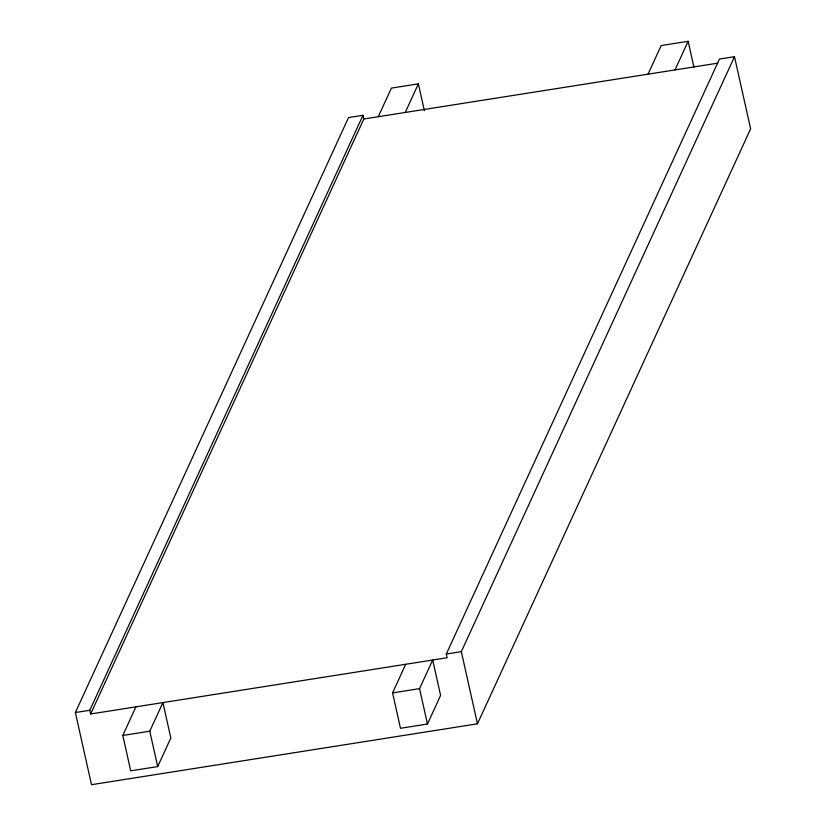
<?xml version="1.0" encoding="UTF-8"?>
<svg xmlns="http://www.w3.org/2000/svg" width="826" height="826" viewBox="0 0 826 826"><rect width="100%" height="100%" fill="white"/><g stroke="black" fill="none" stroke-linecap="round" stroke-linejoin="round"><path stroke-width="1.24" d="M75.373 712.539L348.531 117.56L362.975 115.279L363.812 118.996L90.653 713.984L447.145 657.744L446.308 654.027L719.467 59.049L734.5 56.674L750.627 128.835L477.469 723.813L91.5 784.7L75.373 712.539L89.817 710.257L362.975 115.279M378.267 116.724L391.4 88.114L418.379 83.849L424.378 110.694M405.236 112.47L418.379 83.849M157.694 766.58L149.774 731.196L162.918 702.585L170.827 737.969L157.694 766.58L130.714 770.834L122.806 735.45L135.939 706.839M648.038 74.164L661.172 45.554L688.151 41.3L693.881 66.927M675.018 69.911L688.151 41.3M427.465 724.02L419.556 688.636L432.69 660.026L440.599 695.409L427.465 724.02L400.486 728.284L392.577 692.9L405.711 664.28M477.469 723.813L461.342 651.652L734.5 56.674M363.812 118.996L717.784 63.168M446.308 654.027L461.342 651.652M122.806 735.45L149.774 731.196M392.577 692.9L419.556 688.636M89.817 710.257L90.653 713.984"/></g></svg>
